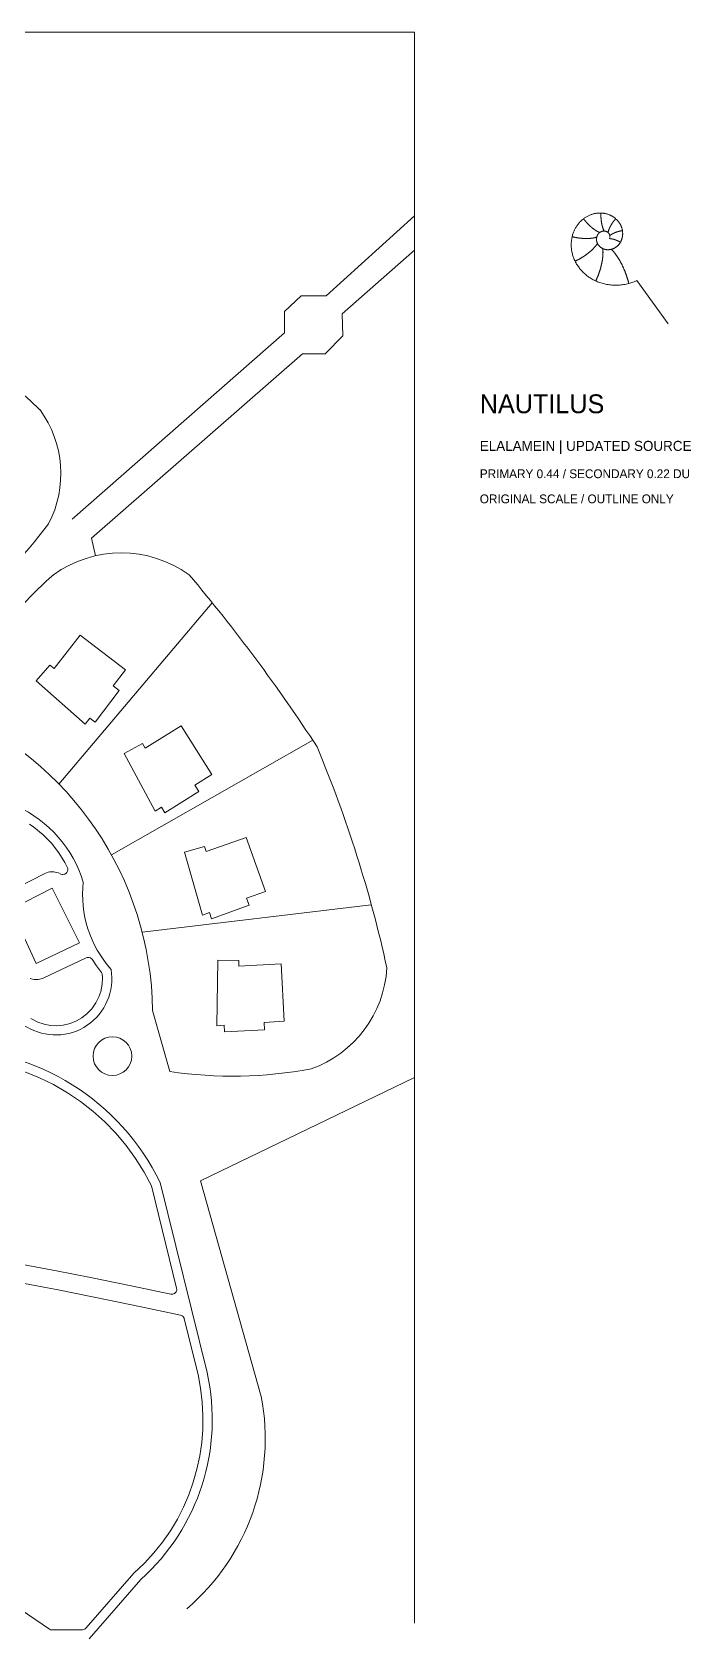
# Model space of a CAD drawing. Header units: inches. Extents: x 36 to 188, y -75 to 56.
# Drawn here: x 62.3 to 78.05, y -28.47 to 9.9 of the extents above; entities that cross this region are included whole.
import ezdxf

# ---------------------------------------------------------------- set-up
doc = ezdxf.new("R2010")
doc.units = ezdxf.units.IN
for name, color, linetype, lineweight in [('01_ORIGINAL_PLAN', 7, 'Continuous', 20), ('02_CONCEPT_CLOSED_AREAS', 7, 'Continuous', 15), ('03_CONCEPT_ICON', 7, 'Continuous', 15), ('04_TITLE', 7, 'Continuous', 15)]:
    doc.layers.add(name, color=color, linetype=linetype, lineweight=lineweight)

# ---------------------------------------------------------------- blocks, each defined once
blk = doc.blocks.new('04_NAUTILUS')
at = {"layer": '01_ORIGINAL_PLAN'}
for p, q in [((36.248, 55.9), (71.442, 55.9)), ((71.442, 55.9), (71.442, 17.906))]:
    blk.add_line(p, q, dxfattribs=at)
for points in [[(63.257, 44.272), (68.329, 48.719), (68.329, 49.231), (68.73, 49.6), (69.33, 49.6), (71.442, 51.512), (71.442, 50.696), (69.711, 49.177), (69.725, 48.651), (69.304, 48.218), (68.761, 48.218), (63.72, 43.82), (63.817, 43.397)], [(66.604, 42.276), (62.941, 37.945)], [(69.006, 38.995), (64.196, 36.253)], [(70.407, 35.063), (64.93, 34.409)], [(65.18, 32.538), (65.591, 31.078)], [(71.442, 30.938), (66.326, 28.468)], [(66.326, 28.468), (67.775, 23.323)]]:
    blk.add_lwpolyline(points, dxfattribs=at)
for points in [[(60.29, 39.74, -0.089338), (62.813, 42.944, -0.322066), (66.051, 42.944, -0.030946), (69.111, 38.833, -0.044664), (70.78, 33.554, -0.301674), (68.967, 31.144, -0.082145), (65.591, 31.078)], [(60.29, 39.74, -0.300089), (65.18, 32.538)], [(59.998, 35.322), (60.235, 35.059), (61.831, 36.816), (61.933, 37.418, -0.214593), (63.522, 35.602, 0.212382), (64.188, 33.517, -0.642649), (62.166, 32.15, 0.132984), (51.615, 31.858, -0.471407), (50.913, 32.245)], [(53.65, 30.945, -0.14301), (60.243, 31.63, -0.286424), (65.36, 28.431), (66.481, 23.89, -0.272091), (64.9, 18.954), (63.661, 17.533)]]:
    blk.add_lwpolyline(points, format="xyb", dxfattribs=at)
for points in [[(62.827, 40.702), (63.445, 41.502), (64.534, 40.672), (64.241, 40.288), (64.384, 40.18), (63.804, 39.42), (63.677, 39.516), (63.571, 39.377), (62.394, 40.407), (62.722, 40.782)], [(65.006, 38.799), (65.865, 39.334), (66.595, 38.175), (66.187, 37.918), (66.283, 37.767), (65.474, 37.257), (65.389, 37.391), (65.242, 37.298), (64.498, 38.674), (64.936, 38.911)], [(66.464, 36.332), (67.417, 36.67), (67.882, 35.382), (67.428, 35.218), (67.489, 35.05), (66.59, 34.725), (66.536, 34.875), (66.372, 34.816), (65.94, 36.319), (66.419, 36.457)], [(61.796, 34.957), (62.78, 35.461), (63.435, 34.152), (62.399, 33.663)], [(67.244, 33.6), (68.254, 33.648), (68.327, 32.28), (67.845, 32.255), (67.855, 32.076), (66.9, 32.025), (66.892, 32.184), (66.717, 32.175), (66.739, 33.739), (67.237, 33.732)]]:
    blk.add_lwpolyline(points, close=True, dxfattribs=at)
blk.add_circle((64.22, 31.448), 0.463, dxfattribs=at)
for centre, radius, start, end in [((40.939, 23.771), 31.601, 47.0054, 64.8874), ((60.387, 45.356), 2.599, 332.6099, 36.0186), ((51.961, 52.291), 13.465, 297.5281, 322.8549), ((62.535, 22.313), 5.337, 310.4718, 10.9016)]:
    blk.add_arc(centre, radius, start, end, dxfattribs=at)
at = {"layer": '02_CONCEPT_CLOSED_AREAS'}
for points in [[(62.24, 36.987), (62.343, 36.919), (62.562, 36.735), (62.76, 36.53), (62.936, 36.305), (63.082, 36.074), (63.145, 35.943), (63.15, 35.927), (63.151, 35.895), (63.145, 35.864), (63.13, 35.836), (63.108, 35.812), (63.081, 35.795), (63.066, 35.79), (63.034, 35.785), (63.018, 35.786), (62.987, 35.793), (62.927, 35.822), (62.891, 35.835), (62.854, 35.844), (62.816, 35.85), (62.777, 35.851), (62.724, 35.847), (62.684, 35.839), (62.648, 35.828), (62.602, 35.809), (61.595, 35.291)], [(62.256, 33.301), (62.312, 33.283), (62.351, 33.277), (62.389, 33.274), (62.443, 33.276), (62.482, 33.283), (62.519, 33.293), (62.565, 33.311), (63.59, 33.794), (63.619, 33.804), (63.651, 33.805), (63.666, 33.803), (63.696, 33.792), (63.722, 33.774), (63.732, 33.763), (63.838, 33.602), (63.962, 33.445), (63.975, 33.413), (63.985, 33.327), (63.978, 33.167), (63.944, 32.995), (63.898, 32.862), (63.827, 32.721), (63.725, 32.577), (63.614, 32.462), (63.485, 32.362), (63.359, 32.29), (63.21, 32.229), (63.04, 32.188), (62.882, 32.175), (62.741, 32.181), (62.585, 32.21), (62.434, 32.261), (62.266, 32.345)], [(62.13, 31.073), (62.473, 30.933), (62.813, 30.767), (63.146, 30.574), (63.459, 30.363), (63.751, 30.136), (64.039, 29.877), (64.303, 29.605), (64.549, 29.313), (64.775, 29.003), (64.981, 28.675), (65.152, 28.351), (65.755, 25.911), (65.759, 25.879), (65.757, 25.863), (65.753, 25.847), (65.74, 25.818), (65.719, 25.793), (65.706, 25.783), (65.678, 25.769), (65.662, 25.765), (65.646, 25.763), (65.614, 25.765), (64.67, 25.963), (63.697, 26.161), (62.885, 26.32), (62.073, 26.473)], [(61.994, 26.041), (62.964, 25.857), (64.096, 25.632), (64.905, 25.465), (65.845, 25.266), (65.873, 25.256), (65.886, 25.249), (65.909, 25.229), (65.918, 25.218), (65.932, 25.192), (65.936, 25.177), (66.265, 23.846), (66.327, 23.52), (66.367, 23.186), (66.384, 22.86), (66.38, 22.535), (66.355, 22.221), (66.308, 21.902), (66.241, 21.587), (66.153, 21.278), (66.045, 20.975), (65.918, 20.68), (65.771, 20.393), (65.605, 20.115), (65.415, 19.842), (65.211, 19.587), (64.989, 19.344), (64.734, 19.099), (63.596, 17.793), (63.571, 17.771), (63.556, 17.763), (63.523, 17.753), (63.506, 17.752), (62.767, 17.748), (62.739, 17.751), (62.712, 17.761), (59.508, 19.944)]]:
    blk.add_lwpolyline(points, dxfattribs=at)
at = {"layer": '03_CONCEPT_ICON'}
for points in [[(76.105, 51), (76.106, 51.003), (76.106, 51.005), (76.106, 51.008), (76.107, 51.011), (76.107, 51.014), (76.107, 51.017), (76.107, 51.02), (76.107, 51.023), (76.107, 51.025), (76.107, 51.028), (76.107, 51.031), (76.107, 51.034), (76.107, 51.037), (76.106, 51.04), (76.106, 51.043), (76.105, 51.046), (76.104, 51.049), (76.104, 51.052), (76.103, 51.055), (76.102, 51.058), (76.101, 51.061), (76.1, 51.064), (76.099, 51.067), (76.098, 51.07), (76.096, 51.073), (76.095, 51.076), (76.093, 51.079), (76.092, 51.081), (76.09, 51.084), (76.089, 51.087), (76.087, 51.09), (76.085, 51.092), (76.083, 51.095), (76.081, 51.098), (76.079, 51.1), (76.076, 51.103), (76.074, 51.106), (76.072, 51.108), (76.069, 51.11), (76.067, 51.113), (76.064, 51.115), (76.062, 51.117), (76.059, 51.12), (76.056, 51.122), (76.053, 51.124), (76.05, 51.126), (76.047, 51.128), (76.044, 51.13), (76.041, 51.132), (76.038, 51.133), (76.035, 51.135), (76.031, 51.137), (76.028, 51.138), (76.024, 51.14), (76.021, 51.141), (76.017, 51.142), (76.014, 51.144), (76.01, 51.145), (76.006, 51.146), (76.003, 51.147), (75.999, 51.147), (75.995, 51.148), (75.991, 51.149), (75.987, 51.149), (75.983, 51.15), (75.979, 51.15), (75.975, 51.15), (75.971, 51.151), (75.967, 51.151), (75.963, 51.151), (75.959, 51.15), (75.955, 51.15), (75.951, 51.15), (75.946, 51.149), (75.942, 51.149), (75.938, 51.148), (75.934, 51.147), (75.93, 51.146), (75.926, 51.145), (75.921, 51.144), (75.917, 51.143), (75.913, 51.141), (75.909, 51.14), (75.905, 51.138), (75.901, 51.136), (75.897, 51.134), (75.893, 51.132), (75.889, 51.13), (75.885, 51.128), (75.881, 51.126), (75.877, 51.123), (75.873, 51.121), (75.869, 51.118), (75.865, 51.115), (75.862, 51.112), (75.858, 51.109), (75.854, 51.106), (75.851, 51.103), (75.847, 51.1), (75.844, 51.096), (75.841, 51.093), (75.838, 51.089), (75.834, 51.085), (75.831, 51.081), (75.828, 51.077), (75.825, 51.073), (75.823, 51.069), (75.82, 51.065), (75.817, 51.061), (75.815, 51.056), (75.812, 51.052), (75.81, 51.047), (75.808, 51.042), (75.806, 51.037), (75.804, 51.033), (75.802, 51.028), (75.8, 51.023), (75.798, 51.018), (75.797, 51.012), (75.795, 51.007), (75.794, 51.002), (75.793, 50.997), (75.792, 50.991), (75.791, 50.986), (75.79, 50.98), (75.79, 50.975), (75.789, 50.969), (75.789, 50.963), (75.789, 50.958), (75.789, 50.952), (75.789, 50.946), (75.789, 50.94), (75.79, 50.935), (75.79, 50.929), (75.791, 50.923), (75.792, 50.917), (75.793, 50.911), (75.794, 50.905), (75.796, 50.9), (75.797, 50.894), (75.799, 50.888), (75.801, 50.882), (75.803, 50.876), (75.805, 50.871), (75.807, 50.865), (75.81, 50.859), (75.813, 50.853), (75.815, 50.848), (75.818, 50.842), (75.822, 50.837), (75.825, 50.831), (75.828, 50.826), (75.832, 50.82), (75.836, 50.815), (75.84, 50.81), (75.844, 50.804), (75.848, 50.799), (75.853, 50.794), (75.857, 50.789), (75.862, 50.785), (75.867, 50.78), (75.872, 50.775), (75.877, 50.771), (75.882, 50.766), (75.888, 50.762), (75.893, 50.758), (75.899, 50.754), (75.905, 50.75), (75.911, 50.746), (75.917, 50.743), (75.923, 50.739), (75.93, 50.736), (75.936, 50.732), (75.943, 50.729), (75.95, 50.726), (75.957, 50.724), (75.964, 50.721), (75.971, 50.719), (75.978, 50.717), (75.985, 50.714), (75.992, 50.713), (76, 50.711), (76.007, 50.709), (76.015, 50.708), (76.023, 50.707), (76.03, 50.706), (76.038, 50.705), (76.046, 50.705), (76.054, 50.704), (76.062, 50.704), (76.07, 50.704), (76.078, 50.704), (76.086, 50.705), (76.094, 50.706), (76.102, 50.707), (76.111, 50.708), (76.119, 50.709), (76.127, 50.711), (76.135, 50.712), (76.143, 50.714), (76.152, 50.717), (76.16, 50.719), (76.168, 50.722), (76.176, 50.725), (76.184, 50.728), (76.192, 50.731), (76.2, 50.735), (76.208, 50.739), (76.216, 50.743), (76.224, 50.747), (76.232, 50.751), (76.239, 50.756), (76.247, 50.761), (76.254, 50.766), (76.262, 50.772), (76.269, 50.777), (76.276, 50.783), (76.283, 50.789), (76.29, 50.795), (76.297, 50.802), (76.304, 50.809), (76.311, 50.816), (76.317, 50.823), (76.323, 50.83), (76.329, 50.837), (76.335, 50.845), (76.341, 50.853), (76.347, 50.861), (76.352, 50.87), (76.357, 50.878), (76.363, 50.887), (76.367, 50.896), (76.372, 50.905), (76.376, 50.914), (76.381, 50.923), (76.385, 50.933), (76.388, 50.942), (76.392, 50.952), (76.395, 50.962), (76.398, 50.972), (76.401, 50.982), (76.404, 50.993), (76.406, 51.003), (76.408, 51.014), (76.41, 51.024), (76.411, 51.035), (76.413, 51.046), (76.414, 51.057), (76.414, 51.068), (76.415, 51.079), (76.415, 51.09), (76.415, 51.102), (76.414, 51.113), (76.413, 51.124), (76.412, 51.136), (76.411, 51.147), (76.409, 51.159), (76.407, 51.17), (76.405, 51.182), (76.402, 51.193), (76.399, 51.205), (76.396, 51.216), (76.393, 51.228), (76.389, 51.239), (76.385, 51.25), (76.38, 51.262), (76.375, 51.273), (76.37, 51.284), (76.365, 51.295), (76.359, 51.306), (76.353, 51.317), (76.346, 51.328), (76.34, 51.339), (76.333, 51.35), (76.325, 51.36), (76.318, 51.37), (76.31, 51.381), (76.301, 51.391), (76.293, 51.401), (76.284, 51.41), (76.275, 51.42), (76.265, 51.429), (76.255, 51.438), (76.245, 51.447), (76.235, 51.456), (76.224, 51.465), (76.213, 51.473), (76.202, 51.481), (76.191, 51.489), (76.179, 51.496), (76.167, 51.503), (76.155, 51.51), (76.142, 51.517), (76.13, 51.524), (76.117, 51.53), (76.104, 51.535), (76.09, 51.541), (76.077, 51.546), (76.063, 51.551), (76.049, 51.556), (76.035, 51.56), (76.02, 51.564), (76.006, 51.567), (75.991, 51.57), (75.976, 51.573), (75.961, 51.575), (75.946, 51.577), (75.93, 51.579), (75.915, 51.58), (75.899, 51.581), (75.884, 51.581), (75.868, 51.581), (75.852, 51.581), (75.836, 51.58), (75.82, 51.579), (75.804, 51.577), (75.788, 51.575), (75.772, 51.573), (75.756, 51.57), (75.74, 51.567), (75.724, 51.563), (75.708, 51.558), (75.692, 51.554), (75.676, 51.549), (75.66, 51.543), (75.644, 51.537), (75.628, 51.531), (75.612, 51.524), (75.596, 51.516), (75.581, 51.509), (75.565, 51.5), (75.55, 51.492), (75.535, 51.483), (75.52, 51.473), (75.505, 51.463), (75.491, 51.453), (75.476, 51.442), (75.462, 51.43), (75.448, 51.419), (75.434, 51.406), (75.421, 51.394), (75.407, 51.381), (75.394, 51.367), (75.381, 51.353), (75.369, 51.339), (75.357, 51.325), (75.345, 51.31), (75.334, 51.294), (75.322, 51.278), (75.312, 51.262), (75.301, 51.246), (75.291, 51.229), (75.281, 51.211), (75.272, 51.194), (75.263, 51.176), (75.255, 51.158), (75.247, 51.139), (75.239, 51.12), (75.232, 51.101), (75.226, 51.082), (75.219, 51.062), (75.214, 51.042), (75.208, 51.022), (75.204, 51.001), (75.199, 50.98), (75.196, 50.959), (75.193, 50.938), (75.19, 50.917), (75.188, 50.895), (75.186, 50.874), (75.185, 50.852), (75.185, 50.83), (75.185, 50.808), (75.186, 50.786), (75.187, 50.763), (75.189, 50.741), (75.192, 50.718), (75.195, 50.696), (75.198, 50.673), (75.203, 50.651), (75.208, 50.628), (75.213, 50.606), (75.219, 50.583), (75.226, 50.561), (75.233, 50.538), (75.241, 50.516), (75.25, 50.493), (75.259, 50.471), (75.269, 50.449), (75.28, 50.427), (75.291, 50.406), (75.303, 50.384), (75.315, 50.363), (75.328, 50.341), (75.341, 50.32), (75.356, 50.3), (75.371, 50.279), (75.386, 50.259), (75.402, 50.239), (75.419, 50.22), (75.436, 50.2), (75.454, 50.182), (75.472, 50.163), (75.491, 50.145), (75.511, 50.127), (75.531, 50.11), (75.552, 50.093), (75.573, 50.077), (75.595, 50.061), (75.617, 50.045), (75.64, 50.03), (75.663, 50.016), (75.687, 50.002), (75.712, 49.988), (75.736, 49.976), (75.762, 49.963), (75.787, 49.952), (75.814, 49.941), (75.84, 49.93), (75.867, 49.921), (75.895, 49.911), (75.922, 49.903), (75.95, 49.895), (75.979, 49.888), (76.008, 49.882), (76.037, 49.876), (76.066, 49.871), (76.096, 49.867), (76.126, 49.864), (76.156, 49.861), (76.187, 49.859), (76.218, 49.858), (76.248, 49.858), (76.279, 49.858), (76.311, 49.859), (76.342, 49.861), (76.373, 49.864), (76.405, 49.868), (76.437, 49.873), (76.468, 49.878), (76.5, 49.884), (76.531, 49.892), (76.563, 49.9), (76.595, 49.909), (76.626, 49.918), (76.658, 49.929), (76.689, 49.94), (76.72, 49.953), (76.751, 49.966)], [(75.865, 51.115), (75.861, 51.117), (75.856, 51.119), (75.851, 51.121), (75.846, 51.123), (75.842, 51.126), (75.837, 51.128), (75.832, 51.13), (75.828, 51.133), (75.823, 51.135), (75.818, 51.137), (75.814, 51.14), (75.809, 51.142), (75.805, 51.145), (75.8, 51.148), (75.795, 51.15), (75.791, 51.153), (75.786, 51.156), (75.782, 51.159), (75.777, 51.161), (75.772, 51.164), (75.768, 51.167), (75.763, 51.17), (75.759, 51.173), (75.754, 51.176), (75.75, 51.179), (75.745, 51.182), (75.741, 51.185), (75.737, 51.188), (75.732, 51.191), (75.728, 51.195), (75.723, 51.198), (75.719, 51.201), (75.715, 51.204), (75.71, 51.208), (75.706, 51.211), (75.702, 51.214), (75.697, 51.218), (75.693, 51.221), (75.689, 51.224), (75.685, 51.228), (75.68, 51.231), (75.676, 51.235), (75.672, 51.238), (75.668, 51.242), (75.664, 51.245), (75.66, 51.249), (75.656, 51.252), (75.651, 51.256), (75.647, 51.26), (75.643, 51.263), (75.639, 51.267), (75.635, 51.271), (75.631, 51.274), (75.627, 51.278), (75.624, 51.282), (75.62, 51.285), (75.616, 51.289), (75.612, 51.293), (75.608, 51.296), (75.604, 51.3), (75.601, 51.304), (75.597, 51.308), (75.593, 51.311), (75.589, 51.315), (75.586, 51.319), (75.582, 51.323), (75.579, 51.327), (75.575, 51.33), (75.571, 51.334), (75.568, 51.338), (75.564, 51.342), (75.561, 51.345), (75.558, 51.349), (75.554, 51.353), (75.551, 51.357), (75.547, 51.36), (75.544, 51.364), (75.541, 51.368), (75.538, 51.372), (75.534, 51.375), (75.531, 51.379), (75.528, 51.383), (75.525, 51.387), (75.522, 51.39), (75.519, 51.394), (75.516, 51.398), (75.513, 51.401), (75.51, 51.405), (75.507, 51.409), (75.504, 51.412), (75.501, 51.416), (75.498, 51.42), (75.496, 51.423), (75.493, 51.427), (75.49, 51.43), (75.487, 51.434), (75.485, 51.437), (75.482, 51.441), (75.48, 51.444)], [(75.973, 51.151), (75.971, 51.154), (75.969, 51.158), (75.967, 51.162), (75.965, 51.166), (75.963, 51.17), (75.961, 51.174), (75.96, 51.179), (75.958, 51.183), (75.956, 51.187), (75.954, 51.191), (75.952, 51.195), (75.951, 51.199), (75.949, 51.204), (75.947, 51.208), (75.946, 51.212), (75.944, 51.217), (75.943, 51.221), (75.941, 51.225), (75.94, 51.23), (75.938, 51.234), (75.937, 51.238), (75.935, 51.243), (75.934, 51.247), (75.933, 51.252), (75.931, 51.256), (75.93, 51.261), (75.929, 51.265), (75.927, 51.27), (75.926, 51.274), (75.925, 51.279), (75.924, 51.283), (75.923, 51.288), (75.921, 51.292), (75.92, 51.297), (75.919, 51.302), (75.918, 51.306), (75.917, 51.311), (75.916, 51.315), (75.915, 51.32), (75.914, 51.324), (75.913, 51.329), (75.913, 51.334), (75.912, 51.338), (75.911, 51.343), (75.91, 51.348), (75.909, 51.352), (75.908, 51.357), (75.908, 51.361), (75.907, 51.366), (75.906, 51.371), (75.906, 51.375), (75.905, 51.38), (75.904, 51.385), (75.904, 51.389), (75.903, 51.394), (75.903, 51.398), (75.902, 51.403), (75.901, 51.408), (75.901, 51.412), (75.9, 51.417), (75.9, 51.421), (75.9, 51.426), (75.899, 51.43), (75.899, 51.435), (75.898, 51.439), (75.898, 51.444), (75.898, 51.448), (75.897, 51.453), (75.897, 51.457), (75.897, 51.462), (75.896, 51.466), (75.896, 51.471), (75.896, 51.475), (75.896, 51.479), (75.896, 51.484), (75.895, 51.488), (75.895, 51.492), (75.895, 51.497), (75.895, 51.501), (75.895, 51.505), (75.895, 51.509), (75.895, 51.514), (75.895, 51.518), (75.895, 51.522), (75.895, 51.526), (75.895, 51.53), (75.895, 51.534), (75.895, 51.538), (75.895, 51.542), (75.895, 51.546), (75.895, 51.55), (75.895, 51.554), (75.895, 51.558), (75.895, 51.562), (75.896, 51.566), (75.896, 51.57), (75.896, 51.574), (75.896, 51.577), (75.896, 51.581)], [(76.064, 51.115), (76.065, 51.119), (76.066, 51.123), (76.067, 51.126), (76.068, 51.13), (76.069, 51.134), (76.07, 51.138), (76.071, 51.141), (76.072, 51.145), (76.073, 51.149), (76.074, 51.152), (76.075, 51.156), (76.076, 51.16), (76.077, 51.164), (76.079, 51.167), (76.08, 51.171), (76.081, 51.175), (76.083, 51.179), (76.084, 51.182), (76.085, 51.186), (76.087, 51.19), (76.088, 51.194), (76.09, 51.197), (76.091, 51.201), (76.093, 51.205), (76.094, 51.208), (76.096, 51.212), (76.097, 51.216), (76.099, 51.22), (76.101, 51.223), (76.102, 51.227), (76.104, 51.231), (76.106, 51.234), (76.108, 51.238), (76.109, 51.242), (76.111, 51.245), (76.113, 51.249), (76.115, 51.252), (76.117, 51.256), (76.119, 51.26), (76.12, 51.263), (76.122, 51.267), (76.124, 51.27), (76.126, 51.274), (76.128, 51.277), (76.13, 51.281), (76.132, 51.285), (76.134, 51.288), (76.136, 51.292), (76.138, 51.295), (76.14, 51.298), (76.142, 51.302), (76.145, 51.305), (76.147, 51.309), (76.149, 51.312), (76.151, 51.316), (76.153, 51.319), (76.155, 51.322), (76.157, 51.326), (76.159, 51.329), (76.162, 51.332), (76.164, 51.336), (76.166, 51.339), (76.168, 51.342), (76.17, 51.345), (76.173, 51.349), (76.175, 51.352), (76.177, 51.355), (76.179, 51.358), (76.182, 51.361), (76.184, 51.364), (76.186, 51.368), (76.188, 51.371), (76.191, 51.374), (76.193, 51.377), (76.195, 51.38), (76.197, 51.383), (76.2, 51.386), (76.202, 51.389), (76.204, 51.391), (76.206, 51.394), (76.209, 51.397), (76.211, 51.4), (76.213, 51.403), (76.215, 51.406), (76.218, 51.408), (76.22, 51.411), (76.222, 51.414), (76.224, 51.417), (76.227, 51.419), (76.229, 51.422), (76.231, 51.424), (76.233, 51.427), (76.236, 51.43), (76.238, 51.432), (76.24, 51.435), (76.242, 51.437), (76.244, 51.439), (76.247, 51.442), (76.249, 51.444)], [(76.106, 51.041), (76.109, 51.044), (76.111, 51.046), (76.114, 51.048), (76.116, 51.05), (76.119, 51.052), (76.122, 51.054), (76.124, 51.055), (76.127, 51.057), (76.13, 51.059), (76.133, 51.061), (76.136, 51.063), (76.138, 51.065), (76.141, 51.067), (76.144, 51.069), (76.147, 51.07), (76.15, 51.072), (76.153, 51.074), (76.156, 51.076), (76.159, 51.077), (76.162, 51.079), (76.165, 51.081), (76.168, 51.083), (76.171, 51.084), (76.174, 51.086), (76.177, 51.087), (76.18, 51.089), (76.183, 51.091), (76.186, 51.092), (76.189, 51.094), (76.193, 51.095), (76.196, 51.097), (76.199, 51.098), (76.202, 51.1), (76.205, 51.101), (76.208, 51.103), (76.212, 51.104), (76.215, 51.105), (76.218, 51.107), (76.221, 51.108), (76.224, 51.11), (76.228, 51.111), (76.231, 51.112), (76.234, 51.114), (76.237, 51.115), (76.241, 51.116), (76.244, 51.117), (76.247, 51.119), (76.25, 51.12), (76.254, 51.121), (76.257, 51.122), (76.26, 51.123), (76.264, 51.125), (76.267, 51.126), (76.27, 51.127), (76.273, 51.128), (76.277, 51.129), (76.28, 51.13), (76.283, 51.131), (76.286, 51.132), (76.29, 51.133), (76.293, 51.134), (76.296, 51.135), (76.299, 51.136), (76.303, 51.137), (76.306, 51.138), (76.309, 51.139), (76.312, 51.14), (76.316, 51.141), (76.319, 51.142), (76.322, 51.142), (76.325, 51.143), (76.328, 51.144), (76.332, 51.145), (76.335, 51.146), (76.338, 51.146), (76.341, 51.147), (76.344, 51.148), (76.347, 51.149), (76.35, 51.149), (76.353, 51.15), (76.357, 51.151), (76.36, 51.151), (76.363, 51.152), (76.366, 51.153), (76.369, 51.153), (76.372, 51.154), (76.375, 51.154), (76.378, 51.155), (76.381, 51.155), (76.384, 51.156), (76.386, 51.157), (76.389, 51.157), (76.392, 51.158), (76.395, 51.158), (76.398, 51.158), (76.401, 51.159), (76.404, 51.159), (76.406, 51.16), (76.409, 51.16)], [(75.795, 51.004), (75.789, 51.002), (75.783, 51.001), (75.777, 50.999), (75.772, 50.998), (75.766, 50.996), (75.76, 50.995), (75.754, 50.993), (75.748, 50.992), (75.742, 50.991), (75.736, 50.99), (75.73, 50.988), (75.724, 50.987), (75.718, 50.986), (75.712, 50.985), (75.706, 50.984), (75.7, 50.983), (75.694, 50.982), (75.688, 50.981), (75.682, 50.981), (75.675, 50.98), (75.669, 50.979), (75.663, 50.978), (75.657, 50.978), (75.651, 50.977), (75.644, 50.976), (75.638, 50.976), (75.632, 50.975), (75.626, 50.975), (75.619, 50.975), (75.613, 50.974), (75.607, 50.974), (75.6, 50.973), (75.594, 50.973), (75.588, 50.973), (75.581, 50.973), (75.575, 50.973), (75.569, 50.972), (75.563, 50.972), (75.556, 50.972), (75.55, 50.972), (75.544, 50.972), (75.537, 50.972), (75.531, 50.972), (75.525, 50.972), (75.518, 50.973), (75.512, 50.973), (75.506, 50.973), (75.499, 50.973), (75.493, 50.973), (75.487, 50.974), (75.481, 50.974), (75.474, 50.974), (75.468, 50.975), (75.462, 50.975), (75.456, 50.976), (75.449, 50.976), (75.443, 50.976), (75.437, 50.977), (75.431, 50.977), (75.425, 50.978), (75.419, 50.979), (75.412, 50.979), (75.406, 50.98), (75.4, 50.981), (75.394, 50.981), (75.388, 50.982), (75.382, 50.983), (75.376, 50.983), (75.37, 50.984), (75.364, 50.985), (75.358, 50.986), (75.353, 50.987), (75.347, 50.987), (75.341, 50.988), (75.335, 50.989), (75.329, 50.99), (75.324, 50.991), (75.318, 50.992), (75.312, 50.993), (75.307, 50.994), (75.301, 50.995), (75.295, 50.996), (75.29, 50.997), (75.284, 50.998), (75.279, 50.999), (75.274, 51), (75.268, 51.001), (75.263, 51.003), (75.258, 51.004), (75.252, 51.005), (75.247, 51.006), (75.242, 51.007), (75.237, 51.008), (75.232, 51.009), (75.227, 51.011), (75.222, 51.012), (75.217, 51.013), (75.212, 51.014), (75.207, 51.016)], [(75.813, 50.853), (75.809, 50.847), (75.805, 50.841), (75.801, 50.836), (75.797, 50.83), (75.793, 50.824), (75.789, 50.819), (75.784, 50.813), (75.78, 50.808), (75.776, 50.802), (75.771, 50.797), (75.767, 50.791), (75.762, 50.786), (75.758, 50.78), (75.753, 50.775), (75.748, 50.77), (75.743, 50.764), (75.739, 50.759), (75.734, 50.754), (75.729, 50.748), (75.724, 50.743), (75.719, 50.738), (75.714, 50.733), (75.709, 50.728), (75.704, 50.722), (75.699, 50.717), (75.693, 50.712), (75.688, 50.707), (75.683, 50.702), (75.678, 50.697), (75.672, 50.692), (75.667, 50.687), (75.661, 50.682), (75.656, 50.677), (75.651, 50.673), (75.645, 50.668), (75.639, 50.663), (75.634, 50.658), (75.628, 50.653), (75.623, 50.649), (75.617, 50.644), (75.611, 50.639), (75.606, 50.635), (75.6, 50.63), (75.594, 50.626), (75.589, 50.621), (75.583, 50.617), (75.577, 50.612), (75.571, 50.608), (75.565, 50.603), (75.56, 50.599), (75.554, 50.595), (75.548, 50.59), (75.542, 50.586), (75.536, 50.582), (75.53, 50.578), (75.524, 50.574), (75.518, 50.569), (75.512, 50.565), (75.507, 50.561), (75.501, 50.557), (75.495, 50.553), (75.489, 50.549), (75.483, 50.545), (75.477, 50.542), (75.471, 50.538), (75.465, 50.534), (75.459, 50.53), (75.453, 50.526), (75.447, 50.523), (75.441, 50.519), (75.436, 50.515), (75.43, 50.512), (75.424, 50.508), (75.418, 50.505), (75.412, 50.501), (75.406, 50.498), (75.4, 50.495), (75.395, 50.491), (75.389, 50.488), (75.383, 50.485), (75.377, 50.481), (75.372, 50.478), (75.366, 50.475), (75.36, 50.472), (75.354, 50.469), (75.349, 50.466), (75.343, 50.463), (75.338, 50.46), (75.332, 50.457), (75.326, 50.454), (75.321, 50.452), (75.315, 50.449), (75.31, 50.446), (75.305, 50.443), (75.299, 50.441), (75.294, 50.438), (75.288, 50.436), (75.283, 50.433), (75.278, 50.431)], [(75.941, 50.73), (75.942, 50.722), (75.942, 50.714), (75.943, 50.706), (75.943, 50.698), (75.944, 50.69), (75.944, 50.682), (75.944, 50.674), (75.944, 50.666), (75.944, 50.658), (75.945, 50.65), (75.945, 50.641), (75.944, 50.633), (75.944, 50.625), (75.944, 50.617), (75.944, 50.608), (75.943, 50.6), (75.943, 50.592), (75.943, 50.584), (75.942, 50.575), (75.942, 50.567), (75.941, 50.559), (75.94, 50.55), (75.939, 50.542), (75.939, 50.533), (75.938, 50.525), (75.937, 50.517), (75.936, 50.508), (75.935, 50.5), (75.934, 50.492), (75.933, 50.483), (75.931, 50.475), (75.93, 50.466), (75.929, 50.458), (75.928, 50.45), (75.926, 50.441), (75.925, 50.433), (75.923, 50.425), (75.922, 50.416), (75.92, 50.408), (75.919, 50.399), (75.917, 50.391), (75.915, 50.383), (75.914, 50.374), (75.912, 50.366), (75.91, 50.358), (75.908, 50.35), (75.906, 50.341), (75.904, 50.333), (75.902, 50.325), (75.9, 50.317), (75.898, 50.309), (75.896, 50.3), (75.894, 50.292), (75.892, 50.284), (75.89, 50.276), (75.887, 50.268), (75.885, 50.26), (75.883, 50.252), (75.88, 50.244), (75.878, 50.236), (75.876, 50.228), (75.873, 50.22), (75.871, 50.212), (75.868, 50.205), (75.866, 50.197), (75.863, 50.189), (75.861, 50.181), (75.858, 50.174), (75.856, 50.166), (75.853, 50.158), (75.851, 50.151), (75.848, 50.143), (75.845, 50.136), (75.843, 50.128), (75.84, 50.121), (75.837, 50.113), (75.834, 50.106), (75.832, 50.099), (75.829, 50.092), (75.826, 50.085), (75.823, 50.077), (75.821, 50.07), (75.818, 50.063), (75.815, 50.056), (75.812, 50.049), (75.809, 50.043), (75.806, 50.036), (75.803, 50.029), (75.801, 50.022), (75.798, 50.016), (75.795, 50.009), (75.792, 50.003), (75.789, 49.996), (75.786, 49.99), (75.783, 49.983), (75.78, 49.977), (75.777, 49.971), (75.774, 49.965), (75.772, 49.959)], [(76.093, 50.97), (76.096, 50.97), (76.099, 50.97), (76.102, 50.969), (76.105, 50.969), (76.108, 50.969), (76.11, 50.969), (76.113, 50.969), (76.116, 50.969), (76.119, 50.968), (76.122, 50.968), (76.125, 50.968), (76.128, 50.968), (76.131, 50.967), (76.134, 50.967), (76.137, 50.966), (76.139, 50.966), (76.142, 50.966), (76.145, 50.965), (76.148, 50.965), (76.151, 50.964), (76.154, 50.964), (76.157, 50.963), (76.16, 50.963), (76.163, 50.962), (76.166, 50.961), (76.169, 50.961), (76.172, 50.96), (76.175, 50.96), (76.178, 50.959), (76.181, 50.958), (76.183, 50.957), (76.186, 50.957), (76.189, 50.956), (76.192, 50.955), (76.195, 50.954), (76.198, 50.954), (76.201, 50.953), (76.204, 50.952), (76.207, 50.951), (76.21, 50.95), (76.213, 50.949), (76.215, 50.949), (76.218, 50.948), (76.221, 50.947), (76.224, 50.946), (76.227, 50.945), (76.23, 50.944), (76.233, 50.943), (76.235, 50.942), (76.238, 50.941), (76.241, 50.94), (76.244, 50.939), (76.247, 50.938), (76.249, 50.937), (76.252, 50.936), (76.255, 50.935), (76.258, 50.934), (76.261, 50.932), (76.263, 50.931), (76.266, 50.93), (76.269, 50.929), (76.271, 50.928), (76.274, 50.927), (76.277, 50.926), (76.28, 50.925), (76.282, 50.923), (76.285, 50.922), (76.287, 50.921), (76.29, 50.92), (76.293, 50.919), (76.295, 50.918), (76.298, 50.916), (76.3, 50.915), (76.303, 50.914), (76.305, 50.913), (76.308, 50.911), (76.31, 50.91), (76.313, 50.909), (76.315, 50.908), (76.318, 50.907), (76.32, 50.905), (76.323, 50.904), (76.325, 50.903), (76.327, 50.902), (76.33, 50.9), (76.332, 50.899), (76.334, 50.898), (76.337, 50.897), (76.339, 50.895), (76.341, 50.894), (76.343, 50.893), (76.346, 50.892), (76.348, 50.89), (76.35, 50.889), (76.352, 50.888), (76.354, 50.887), (76.356, 50.885), (76.358, 50.884), (76.36, 50.883)], [(76.145, 50.715), (76.152, 50.708), (76.158, 50.702), (76.165, 50.695), (76.171, 50.688), (76.177, 50.681), (76.183, 50.674), (76.19, 50.667), (76.196, 50.66), (76.202, 50.652), (76.208, 50.645), (76.214, 50.638), (76.22, 50.63), (76.226, 50.623), (76.232, 50.615), (76.238, 50.608), (76.243, 50.6), (76.249, 50.592), (76.255, 50.585), (76.261, 50.577), (76.266, 50.569), (76.272, 50.561), (76.277, 50.553), (76.283, 50.545), (76.288, 50.537), (76.294, 50.529), (76.299, 50.52), (76.304, 50.512), (76.309, 50.504), (76.315, 50.496), (76.32, 50.487), (76.325, 50.479), (76.33, 50.471), (76.335, 50.462), (76.34, 50.454), (76.345, 50.445), (76.35, 50.436), (76.355, 50.428), (76.359, 50.419), (76.364, 50.411), (76.369, 50.402), (76.373, 50.393), (76.378, 50.385), (76.383, 50.376), (76.387, 50.367), (76.391, 50.358), (76.396, 50.35), (76.4, 50.341), (76.405, 50.332), (76.409, 50.323), (76.413, 50.314), (76.417, 50.305), (76.421, 50.297), (76.425, 50.288), (76.429, 50.279), (76.433, 50.27), (76.437, 50.261), (76.441, 50.252), (76.445, 50.243), (76.449, 50.235), (76.453, 50.226), (76.456, 50.217), (76.46, 50.208), (76.464, 50.199), (76.467, 50.19), (76.471, 50.182), (76.474, 50.173), (76.477, 50.164), (76.481, 50.155), (76.484, 50.147), (76.487, 50.138), (76.491, 50.129), (76.494, 50.12), (76.497, 50.112), (76.5, 50.103), (76.503, 50.094), (76.506, 50.086), (76.509, 50.077), (76.512, 50.069), (76.515, 50.06), (76.517, 50.052), (76.52, 50.043), (76.523, 50.035), (76.525, 50.027), (76.528, 50.018), (76.531, 50.01), (76.533, 50.002), (76.536, 49.994), (76.538, 49.985), (76.54, 49.977), (76.543, 49.969), (76.545, 49.961), (76.547, 49.953), (76.549, 49.945), (76.551, 49.937), (76.553, 49.93), (76.555, 49.922), (76.557, 49.914), (76.559, 49.907), (76.561, 49.899)], [(76.751, 49.966), (77.502, 48.932)]]:
    blk.add_lwpolyline(points, dxfattribs=at)
at = {"layer": '04_TITLE'}
for s, height, p in [('NAUTILUS', 0.45, (73, 46.8)), ('ELALAMEIN | UPDATED SOURCE', 0.24, (73, 45.9)), ('PRIMARY 0.44 / SECONDARY 0.22 DU', 0.21, (73, 45.25)), ('ORIGINAL SCALE / OUTLINE ONLY', 0.21, (73, 44.65))]:
    blk.add_text(s, height=height, dxfattribs=at).set_placement(p)

msp = doc.modelspace()

# ---------------------------------------------------------------- block references
msp.add_blockref('04_NAUTILUS', (0, -46))

doc.saveas('drawing.dxf')
